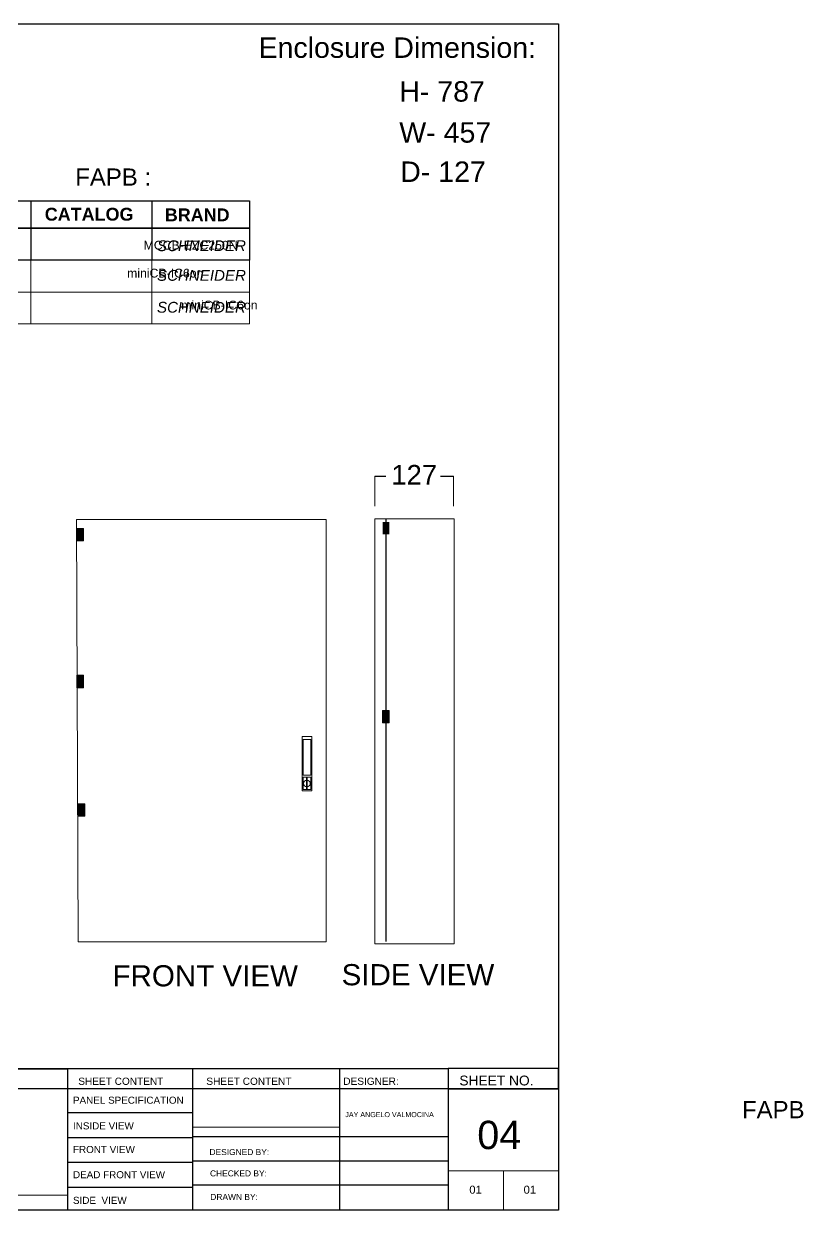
# Model space of a CAD drawing. Header units: inches. Extents: x 18739 to 22272, y 3658 to 7913.
# Drawn here: x 21901.6 to 22038.2, y 5258.4 to 5466.2 of the extents above; entities that cross this region are included whole.
import ezdxf

# ---------------------------------------------------------------- set-up
doc = ezdxf.new("R2010")
doc.units = ezdxf.units.IN
doc.header["$MEASUREMENT"] = 0
doc.layers.add('DOOR', color=1, linetype='Continuous')
doc.layers.add('ENCLOSRURE', color=7, linetype='Continuous', lineweight=20)
doc.styles.get("Standard").update_dxf_attribs({"font": 'arial.ttf'})
doc.styles.add('style2', font='swissk.ttf')

msp = doc.modelspace()

# ---------------------------------------------------------------- hatches: boundary and pattern name
at = {"layer": 'ENCLOSRURE'}
h = msp.add_hatch(color=0, dxfattribs=at)
h.dxf.hatch_style = 1
h.paths.add_polyline_path([(21965.61541, 5378.97416), (21964.44847, 5378.97416), (21964.44847, 5376.80841), (21965.61541, 5376.80841)])
h = msp.add_hatch(color=0, dxfattribs=at)
h.dxf.hatch_style = 1
h.paths.add_polyline_path([(21912.02189, 5377.81796), (21910.85422, 5377.81796), (21910.85422, 5375.65222), (21912.02189, 5375.65222)])
h = msp.add_hatch(color=0, dxfattribs=at)
h.dxf.hatch_style = 1
h.paths.add_polyline_path([(21912.02189, 5352.12193), (21910.85422, 5352.12193), (21910.85422, 5349.95619), (21912.02189, 5349.95619)])
h = msp.add_hatch(color=0, dxfattribs=at)
h.dxf.hatch_style = 1
h.paths.add_polyline_path([(21965.61541, 5345.95567), (21964.44847, 5345.95567), (21964.44847, 5343.78992), (21965.61541, 5343.78992)])
h = msp.add_hatch(color=0, dxfattribs=at)
h.dxf.hatch_style = 1
h.paths.add_polyline_path([(21912.27467, 5329.59657), (21911.107, 5329.59657), (21911.107, 5327.43083), (21912.27467, 5327.43083)])

# ---------------------------------------------------------------- linework, layer by layer
for p, q in [((21902.77543, 5435.20019), (21902.77543, 5424.82513)), ((21924.00415, 5435.20019), (21924.00415, 5424.82513)), ((21965.04445, 5379.52538), (21965.04445, 5378.95483)), ((21728.08356, 5283.25289, 0.00935), (21975.93116, 5283.25289, 0.00935)), ((21931.18886, 5258.42992, 0.01028), (21931.18886, 5283.19381, 0.01028)), ((21956.97741, 5258.42992, 0.01028), (21956.97741, 5283.19381, 0.01028)), ((21975.93116, 5283.25289, 0.01028), (21975.93116, 5258.43586, 0.01028)), ((21995.19347, 5279.70323, 0.01028), (21796.87144, 5279.70321, -0.00122)), ((21931.18886, 5275.49825, 77.40414), (21909.2127, 5275.49825, 77.40583)), ((21931.18886, 5271.14104, 77.40414), (21909.2127, 5271.14104, 77.40583)), ((21975.93116, 5271.27296, 0.00863), (21931.18886, 5271.27296, 0.01028)), ((21931.18886, 5266.78383, 77.40414), (21909.2127, 5266.78383, 77.40583)), ((21975.93116, 5267.05783, 0.00863), (21931.19379, 5267.05783, 0.01028)), ((21931.18886, 5262.42662, 77.40414), (21909.2127, 5262.42662, 77.40583)), ((21975.93116, 5262.8427, 0.00863), (21931.18886, 5262.8427, 0.01027))]:
    msp.add_line(p, q)
at = {"color": 251, "true_color": 0x636466}
for p, q in [((21963.0678, 5386.9835), (21965.02453, 5386.9835)), ((21974.6137, 5386.9835), (21976.87009, 5386.9835))]:
    msp.add_line(p, q, dxfattribs=at)
at = {"color": 0}
msp.add_line((21965.0058, 5378.54486), (21965.0058, 5305.48915), dxfattribs=at)
at = {"elevation": 0.01028}
for points in [[(21728.08356, 5258.42992), (21728.08356, 5466.23501), (21995.29541, 5466.23501), (21995.29541, 5258.42992)], [(21909.2127, 5258.42992), (21842.61951, 5258.42992), (21842.61951, 5283.19381), (21909.2127, 5283.19381)], [(21975.93116, 5279.70323), (21995.29541, 5279.69089), (21995.29541, 5283.27556), (21975.93116, 5283.25289)]]:
    msp.add_lwpolyline(points, close=True, dxfattribs=at)
for points in [[(21876.8128, 5435.20019), (21941.13248, 5435.20019), (21941.13248, 5430.40783), (21876.8128, 5430.40783)], [(21876.8128, 5430.40783), (21941.13248, 5430.40783), (21941.13248, 5424.82513), (21876.8128, 5424.82513)]]:
    msp.add_lwpolyline(points)
at = {"layer": 'ENCLOSRURE'}
for p, q in [((21902.77543, 5424.82513), (21902.77543, 5419.24243)), ((21924.00415, 5424.82513), (21924.00415, 5419.24243)), ((21902.77543, 5419.24243), (21902.77543, 5413.65972)), ((21924.00415, 5419.24243), (21924.00415, 5413.65972))]:
    msp.add_line(p, q, dxfattribs=at)
at = {"layer": 'ENCLOSRURE', "color": 252}
for p, q in [((21963.0678, 5381.76233), (21963.0678, 5386.9835)), ((21976.87009, 5381.76233), (21976.87009, 5386.9835))]:
    msp.add_line(p, q, dxfattribs=at)
at = {"layer": 'ENCLOSRURE', "color": 0}
for p, q in [((21931.18886, 5272.99206), (21956.97741, 5272.99206)), ((21975.93116, 5265.35577), (21995.29541, 5265.35577)), ((21985.61329, 5265.35577), (21985.63784, 5258.42992, 0.01028)), ((21842.68369, 5261.07236, 0.01028), (21909.20989, 5261.07236, -0.16217))]:
    msp.add_line(p, q, dxfattribs=at)
at = {"layer": 'ENCLOSRURE'}
for points in [[(21941.13248, 5419.24243), (21819.34877, 5419.24243), (21819.34877, 5424.82513), (21941.13248, 5424.82513)], [(21941.13248, 5413.65972), (21819.34877, 5413.65972), (21819.34877, 5419.24243), (21941.13248, 5419.24243)], [(21910.83302, 5379.38997), (21954.55208, 5379.38997), (21954.55208, 5305.44647), (21911.12168, 5305.44647)], [(21963.0678, 5379.52236), (21976.97713, 5379.52236), (21976.97713, 5305.11122), (21963.0678, 5305.11122)]]:
    msp.add_lwpolyline(points, close=True, dxfattribs=at)
at = {"layer": 'ENCLOSRURE', "color": 0}
for points in [[(21910.85422, 5377.81796), (21912.02399, 5377.81796), (21912.02399, 5375.65222), (21910.85422, 5375.65222)], [(21910.85422, 5352.12193), (21912.02399, 5352.12193), (21912.02399, 5349.95619), (21910.85422, 5349.95619)], [(21964.44847, 5345.95567), (21965.61541, 5345.95567), (21965.61541, 5343.78992), (21964.44847, 5343.78992)], [(21911.107, 5329.59657), (21912.27677, 5329.59657), (21912.27677, 5327.43083), (21911.107, 5327.43083)]]:
    msp.add_lwpolyline(points, close=True, dxfattribs=at)
at = {"layer": 'ENCLOSRURE', "color": 7}
msp.add_lwpolyline([(21950.34192, 5341.37961), (21952.04385, 5341.37961), (21952.04385, 5331.88141), (21950.34192, 5331.88141)], close=True, dxfattribs=at)
at = {"layer": 'ENCLOSRURE', "color": 8}
for points in [[(21950.5255, 5340.90094), (21951.85461, 5340.90094), (21951.85461, 5334.61991), (21950.5255, 5334.61991)], [(21950.55732, 5334.25604), (21951.85225, 5334.25604), (21951.85225, 5332.14536), (21950.55732, 5332.14536)], [(21951.10487, 5334.24924), (21951.24844, 5334.24924), (21951.24844, 5332.15267), (21951.10487, 5332.15267)]]:
    msp.add_lwpolyline(points, close=True, dxfattribs=at)
at = {"layer": 'ENCLOSRURE', "color": 9}
msp.add_circle((21951.19112, 5333.17484), 0.5902, dxfattribs=at)

# ---------------------------------------------------------------- texts
at = {"color": 0}
msp.add_text('SHEET NO.', height=1.724581, dxfattribs=at).set_placement((21977.90901, 5280.29172, 335.18722))
note = msp.add_mtext_dynamic_manual_height_columns('FAPB :\\P', width=91.7572825, gutter_width=0, heights=[0.83509, 0], dxfattribs=dict(insert=(21818.83228, 5440.88545, 0.02932), char_height=3.004152, attachment_point=1, style='style2'))
at = {"attachment_point": 1}
for s, width, gutter_width, heights, insert, char_height in [('\\pt6.1559;{\\fArial|b1|i0|c0|p34;\\H1.0975x;CATALOG\\P}', 2.7127744, 1, [0], (21905.24511, 5434.00008), 2.0519552), ('\\pt6.1559;{\\fArial|b1|i0|c0|p34;\\H1.0975x;BRAND\\P}', 2.7127744, 1, [0], (21926.28011, 5433.88638), 2.0519552), ('{\\fArial|b0|i1|c0|p34;\\H1.0975x;SCHNEIDER }', 8.8886288, 1, [0.83509], (21924.91295, 5428.30328), 1.726423), ('{\\fArial|b0|i1|c0|p34;\\H1.0975x;SCHNEIDER }', 8.8886288, 1, [0.83509], (21924.91295, 5423.10906), 1.726423), ('{\\fArial|b0|i1|c0|p34;\\H1.0975x;SCHNEIDER }', 8.8886288, 1, [0.83509], (21924.91295, 5417.52635), 1.726423), ('FRONT VIEW', 54.121808, 23.56707, [0.83509], (21917.11927, 5301.34769), 3.70656), ('SIDE VIEW', 54.121808, 23.56707, [0.83509], (21957.26952, 5301.53883), 3.70656), ('DESIGNED BY:', 91.7572825, 1, [0.83509], (21934.11201, 5269.14968, 0.01028), 1.0537831), ('CHECKED BY:', 91.7572825, 1, [0.83509], (21934.2009, 5265.41553, 0.01028), 1.0537831), ('DRAWN BY:', 91.7572825, 1, [0.83509], (21934.25928, 5261.29252, 0.01028), 1.053783)]:
    msp.add_mtext_dynamic_manual_height_columns(s, width=width, gutter_width=gutter_width, heights=heights, dxfattribs=dict(at, insert=insert, char_height=char_height))
note = msp.add_mtext_dynamic_manual_height_columns('\\pt4.205;{\\H1.0975x;MCCB-EZC250N\\P\\P}', width=2.7313605, gutter_width=13.95132, heights=[0.83509, 0], dxfattribs=dict(insert=(21905.88271, 5428.21735), char_height=1.4016827, attachment_point=1))
for column, words in zip(note.columns.linked_columns, ['\\pt4.205;{\\H1.0975x;\\P \\P}']):
    column.text = words
note = msp.add_mtext_dynamic_manual_height_columns('{\\H1.0975x;miniCB-IC6on\\P}', width=2.7313605, gutter_width=11.20509, heights=[0.83509, 0], dxfattribs=dict(insert=(21905.74096, 5423.32924), char_height=1.4016827, attachment_point=1))
for column, words in zip(note.columns.linked_columns, ['{\\H1.0975x;\\P\\pt4.205; \\P}']):
    column.text = words
note = msp.add_mtext_dynamic_manual_height_columns('{\\H1.0975x;miniCB-IC6on\\P}', width=2.7313605, gutter_width=20.6969, heights=[0.83509, 0], dxfattribs=dict(insert=(21905.74096, 5417.73271), char_height=1.4016827, attachment_point=1))
for column, words in zip(note.columns.linked_columns, ['{\\H1.0975x;\\P\\pt4.205;\\P \\P}']):
    column.text = words
at = {"color": 0, "attachment_point": 1}
for s, width, insert, char_height in [('SHEET CONTENT', 70.8771784, (21911.11692, 5281.65808, 0.01028), 1.2645397), ('SHEET CONTENT', 70.8771784, (21933.56001, 5281.65808, 0.01028), 1.2645397), ('DESIGNER:', 40.9522683, (21957.56059, 5281.65808, 0.01028), 1.26454)]:
    msp.add_mtext_dynamic_manual_height_columns(s, width=width, gutter_width=1, heights=[0.83509], dxfattribs=dict(at, insert=insert, char_height=char_height))
note = msp.add_mtext_dynamic_manual_height_columns('FAPB\\P', width=91.7572825, gutter_width=0, heights=[0.83509, 0], dxfattribs=dict(insert=(21935.68276, 5277.55359, 0.02932), char_height=3.004152, attachment_point=1, style='style2'))
at = {"layer": 'DOOR', "color": 253, "lineweight": 0, "style": 'style2'}
msp.add_text('04', height=4.965208, dxfattribs=at).set_placement((21981.04141, 5269.13956, -59.30362))
at = {"layer": 'ENCLOSRURE', "color": 0}
for s, height, p in [('Enclosure Dimension:', 3.5801425, (21942.70455, 5460.2586)), ('H- 787', 3.580142, (21967.37539, 5452.5945)), ('W- 457', 3.580142, (21967.37539, 5445.40996)), ('D- 127', 3.580142, (21967.53308, 5438.53019)), ('PANEL SPECIFICATION', 1.2370564, (21910.19344, 5277.08917)), ('INSIDE VIEW', 1.2370564, (21910.19344, 5272.59224)), ('FRONT VIEW', 1.237056, (21910.19344, 5268.45874)), ('DEAD FRONT VIEW', 1.2370564, (21910.19344, 5264.04017)), ('01', 1.401898, (21979.65301, 5261.33202)), ('01', 1.401898, (21989.16673, 5261.33202)), ('SIDE  VIEW', 1.237056, (21910.19344, 5259.55033))]:
    msp.add_text(s, height=height, dxfattribs=at).set_placement(p)
at = {"layer": 'ENCLOSRURE'}
msp.add_text(' 127', height=3.441698, dxfattribs=at).set_placement((21964.64859, 5385.52087))
at = {"layer": 'ENCLOSRURE', "color": 0, "style": 'style2'}
msp.add_text('JAY ANGELO VALMOCINA', height=0.8920085, dxfattribs=at).set_placement((21957.91745, 5274.74342))

doc.saveas('drawing.dxf')
